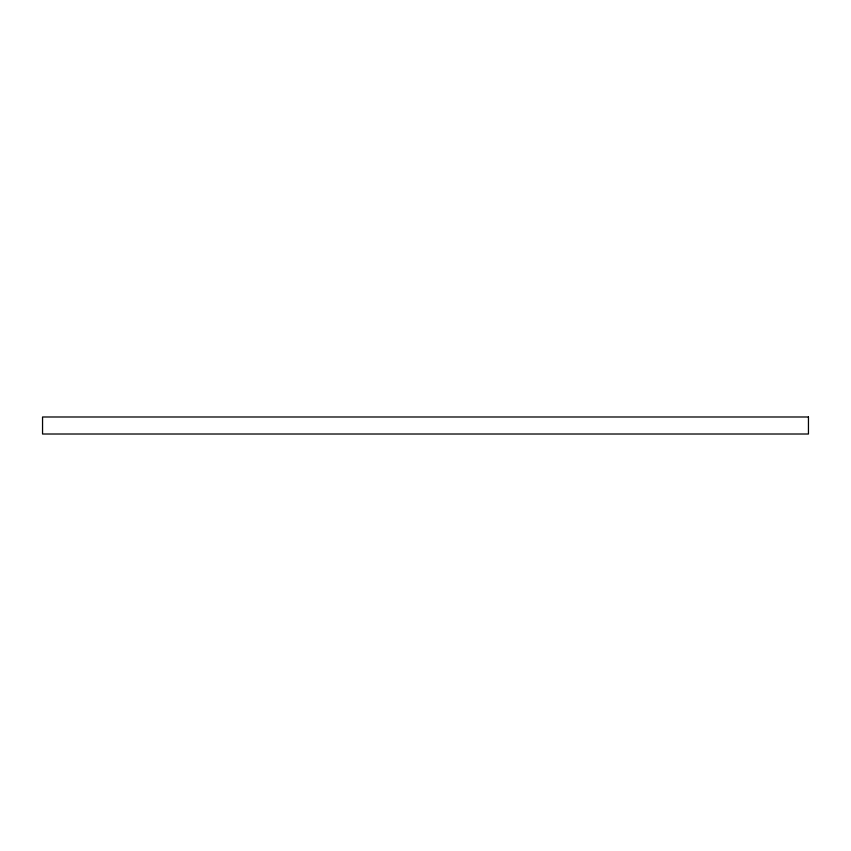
<?xml version="1.0" encoding="UTF-8"?>
<svg xmlns="http://www.w3.org/2000/svg" width="851" height="851" viewBox="0 0 851 851"><rect width="100%" height="100%" fill="white"/><g stroke="black" fill="none" stroke-linecap="round" stroke-linejoin="round"><path stroke-width="1.28" d="M808.45 416.99L42.55 416.99L42.55 434.01L808.45 434.01L808.45 416.99"/></g></svg>
